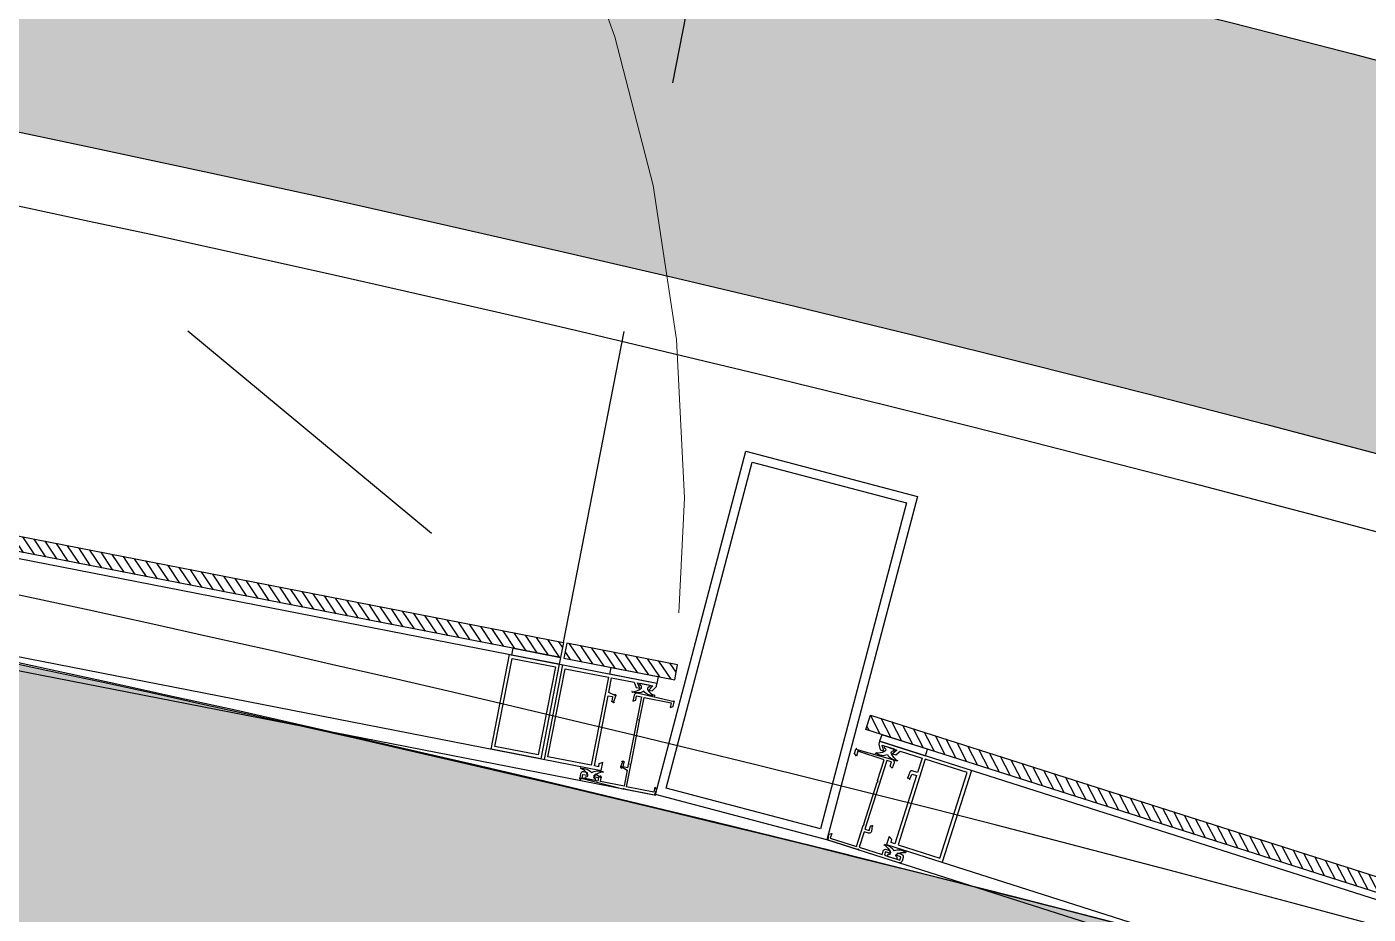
# Model space of a CAD drawing. Header units: millimetres. Extents: x 837300 to 838100, y 1173100 to 1173878.
# Drawn here: x 837831.499 to 837832.028, y 1173308.652 to 1173309.002 of the extents above; entities that cross this region are included whole.
import ezdxf

# ---------------------------------------------------------------- set-up
doc = ezdxf.new("R2010")
doc.units = ezdxf.units.MM
doc.linetypes.add('OLD-ANT-PLANTAS PROPUESTAS$0$KCIG-AP-DW-XR-VENTANERIA$0$HIDDEN', pattern=[0.375, 0.25, -0.125])
for name, color, linetype in [('.', 255, 'Continuous'), ('INT-MUEBLES', 251, 'Continuous'), ('OLD-ANT-PLANTAS PROPUESTAS$0$A-BORDE DE LOSA PERFIL IPE', 2, 'Continuous'), ('OLD-ANT-PLANTAS PROPUESTAS$0$A-FONDO_253', 253, 'Continuous'), ('OLD-ANT-PLANTAS PROPUESTAS$0$KCIG-AP-DW-XR-VENTANERIA$0$A-A BORDILLO', 1, 'Continuous'), ('OLD-ANT-PLANTAS PROPUESTAS$0$KCIG-AP-DW-XR-VENTANERIA$0$A-A PERFIL ESTRUCTURAL VENTANERIA', 1, 'Continuous'), ('OLD-ANT-PLANTAS PROPUESTAS$0$KCIG-AP-DW-XR-VENTANERIA$0$A-Linea-1', 1, 'Continuous')]:
    doc.layers.add(name, color=color, linetype=linetype)
pattern_1 = [(360, (-849.822, 1688.314), (9e-16, 6.985), [5.08, -1.905]), (90, (-849.822, 1688.314), (-6.985, 9e-16), [5.08, -1.905])]
pattern_2 = [(360, (-849.747, 1687.621), (9e-16, 6.985), [5.08, -1.905]), (90, (-849.747, 1687.621), (-6.985, 9e-16), [5.08, -1.905])]
pattern_3 = [(360, (-849.822, 1688.314), (2e-15, 6.985), [5.08, -1.905]), (90, (-849.822, 1688.314), (-6.985, 2e-15), [5.08, -1.905])]

# ---------------------------------------------------------------- blocks, each defined once
blk = doc.blocks.new('OLD-ANT-PLANTAS PROPUESTAS$0$KCIG-AP-DW-XR-VENTANERIA$0$A-VENT MOD VIDRIO 0111')
h = blk.add_hatch()
h.set_pattern_fill('ANGLE', color=255, angle=-37.1016)
h.set_pattern_definition(pattern_1)
edge = h.paths.add_edge_path()
edge.add_line((1.18403, 0.19425), (1.18458, 0.19099))
edge.add_line((1.18458, 0.19099), (1.18306, 0.19156))
edge.add_line((1.18306, 0.19156), (1.18286, 0.19273))
edge.add_line((1.18286, 0.19273), (1.18128, 0.19247))
edge.add_line((1.18128, 0.19247), (1.18597, 0.16466))
edge.add_line((1.18597, 0.16466), (1.18775, 0.16496))
edge.add_line((1.18775, 0.16496), (1.18745, 0.16673))
edge.add_arc((1.18784, 0.1668), 0.0004, 99.5725, 189.5725, ccw=False)
edge.add_line((1.18778, 0.16719), (1.18817, 0.16726))
edge.add_arc((1.18824, 0.16687), 0.0004, 9.5725, 99.5725, ccw=False)
edge.add_line((1.18863, 0.16693), (1.18902, 0.16466))
edge.add_arc((1.18823, 0.16453), 0.0008, -80.4275, 9.5725, ccw=False)
edge.add_line((1.18836, 0.16374), (1.18619, 0.16338))
edge.add_line((1.18619, 0.16338), (1.18717, 0.15756))
edge.add_line((1.18717, 0.15756), (1.19608, 0.15906))
edge.add_line((1.19608, 0.15906), (1.19698, 0.16114))
edge.add_line((1.19698, 0.16114), (1.1984, 0.16138))
edge.add_line((1.1984, 0.16138), (1.19747, 0.15925))
edge.add_line((1.19747, 0.15925), (1.20352, 0.16027))
edge.add_line((1.20352, 0.16027), (1.20195, 0.16198))
edge.add_line((1.20195, 0.16198), (1.20336, 0.16222))
edge.add_line((1.20336, 0.16222), (1.20493, 0.1605))
edge.add_line((1.20493, 0.1605), (1.20514, 0.15927))
edge.add_line((1.20514, 0.15927), (0.01512, -0.04142))
edge.add_line((0.01512, -0.04142), (0.01491, -0.04019))
edge.add_line((0.01491, -0.04019), (0.01583, -0.03805))
edge.add_line((0.01583, -0.03805), (0.01724, -0.03781))
edge.add_line((0.01724, -0.03781), (0.01632, -0.03995))
edge.add_line((0.01632, -0.03995), (0.02237, -0.03893))
edge.add_line((0.02237, -0.03893), (0.02079, -0.03722))
edge.add_line((0.02079, -0.03722), (0.02221, -0.03698))
edge.add_line((0.02221, -0.03698), (0.02374, -0.03865))
edge.add_line((0.02374, -0.03865), (0.03265, -0.03714))
edge.add_line((0.03265, -0.03714), (0.03167, -0.03133))
edge.add_line((0.03167, -0.03133), (0.0295, -0.03169))
edge.add_arc((0.02937, -0.0309), 0.0008, 189.5725, 279.5725, ccw=False)
edge.add_line((0.02858, -0.03104), (0.0282, -0.02877))
edge.add_arc((0.02859, -0.0287), 0.0004, 99.5725, 189.5725, ccw=False)
edge.add_line((0.02852, -0.02831), (0.02892, -0.02824))
edge.add_arc((0.02898, -0.02863), 0.0004, 9.5725, 99.5725, ccw=False)
edge.add_line((0.02938, -0.02857), (0.02968, -0.03034))
edge.add_line((0.02968, -0.03034), (0.03145, -0.03004))
edge.add_line((0.03145, -0.03004), (0.02676, -0.00224))
edge.add_line((0.02676, -0.00224), (0.02519, -0.0025))
edge.add_line((0.02519, -0.0025), (0.02538, -0.00368))
edge.add_line((0.02538, -0.00368), (0.02414, -0.00471))
edge.add_line((0.02414, -0.00471), (0.02359, -0.00145))
edge.add_line((0.02359, -0.00145), (1.18403, 0.19425))
h = blk.add_hatch()
h.set_pattern_fill('ANSI31', color=251, scale=0.001, angle=-27.5291)
h.set_pattern_definition([(54.5725092, (-1118.687887, 1522.7652388), (-0.0025871479876, 0.0018404592607), [])])
h.paths.add_polyline_path([(0.00907, -0.04518), (0.01007, -0.05109), (1.21308, 0.15179), (1.21208, 0.1577)])
h = blk.add_hatch()
h.set_pattern_fill('ANGLE', color=255, angle=-37.1016)
h.set_pattern_definition(pattern_1)
edge = h.paths.add_edge_path()
edge.add_line((0.01374, -0.00782), (0.0135, -0.00817))
edge.add_line((0.0135, -0.00817), (0.01639, -0.02533))
edge.add_line((0.01639, -0.02533), (0.01674, -0.02557))
edge.add_line((0.01674, -0.02557), (0.01649, -0.02592))
edge.add_line((0.01649, -0.02592), (0.01793, -0.03445))
edge.add_line((0.01793, -0.03445), (0.00718, -0.03626))
edge.add_line((0.00718, -0.03626), (0.00686, -0.03434))
edge.add_line((0.00686, -0.03434), (0.00594, -0.0352))
edge.add_line((0.00594, -0.0352), (0.00624, -0.03698))
edge.add_arc((0.00673, -0.03689), 0.0005, 189.5725, 279.5725)
edge.add_line((0.00681, -0.03739), (0.02111, -0.03498))
edge.add_arc((0.02094, -0.03399), 0.001, 279.5725, 369.5725)
edge.add_line((0.02193, -0.03382), (0.02155, -0.03156))
edge.add_line((0.02155, -0.03156), (0.02066, -0.03229))
edge.add_line((0.02066, -0.03229), (0.02094, -0.03399))
edge.add_line((0.02094, -0.03399), (0.01897, -0.03432))
edge.add_line((0.01897, -0.03432), (0.01423, -0.00622))
edge.add_line((0.01423, -0.00622), (0.01601, -0.00592))
edge.add_line((0.01601, -0.00592), (0.01631, -0.0077))
edge.add_arc((0.0167, -0.00763), 0.0004, 189.5725, 279.5725)
edge.add_line((0.01677, -0.00802), (0.01696, -0.00799))
edge.add_arc((0.0169, -0.0076), 0.0004, 279.5725, 369.5725)
edge.add_line((0.01729, -0.00753), (0.01699, -0.00575))
edge.add_arc((0.01601, -0.00592), 0.001, 9.5725, 99.5725)
edge.add_line((0.01584, -0.00493), (0.01407, -0.00523))
edge.add_line((0.01407, -0.00523), (0.01299, 0.00113))
edge.add_line((0.01299, 0.00113), (0.02236, 0.00271))
edge.add_line((0.02236, 0.00271), (0.0226, 0.00128))
edge.add_arc((0.02359, 0.00144), 0.001, 189.5725, 279.5725)
edge.add_line((0.02375, 0.00046), (0.02538, 0.00073))
edge.add_line((0.02538, 0.00073), (0.02522, 0.00172))
edge.add_line((0.02522, 0.00172), (0.02359, 0.00144))
edge.add_line((0.02359, 0.00144), (0.02335, 0.00287))
edge.add_line((0.02335, 0.00287), (0.02956, 0.00392))
edge.add_line((0.02956, 0.00392), (0.0298, 0.00249))
edge.add_line((0.0298, 0.00249), (0.02817, 0.00222))
edge.add_line((0.02817, 0.00222), (0.02834, 0.00123))
edge.add_line((0.02834, 0.00123), (0.02997, 0.0015))
edge.add_arc((0.0298, 0.00249), 0.001, 279.5725, 369.5725)
edge.add_line((0.03079, 0.00266), (0.03054, 0.00414))
edge.add_arc((0.02955, 0.00397), 0.001, 9.5725, 99.5725)
edge.add_line((0.02939, 0.00496), (0.01311, 0.00221))
edge.add_line((0.01311, 0.00221), (0.01287, 0.00187))
edge.add_line((0.01287, 0.00187), (0.01252, 0.00211))
edge.add_line((0.01252, 0.00211), (0.00049, 0.00008))
edge.add_arc((0.00058, -0.00041), 0.0005, 99.5725, 189.5725)
edge.add_line((0.00008, -0.00049), (0.00038, -0.00228))
edge.add_line((0.00038, -0.00228), (0.00153, -0.00278))
edge.add_line((0.00153, -0.00278), (0.00121, -0.00086))
edge.add_line((0.00121, -0.00086), (0.01196, 0.00095))
edge.add_line((0.01196, 0.00095), (0.0134, -0.00758))
edge.add_line((0.0134, -0.00758), (0.01374, -0.00782))
h = blk.add_hatch()
h.set_pattern_fill('ANGLE', color=255, angle=-37.1016)
h.set_pattern_definition(pattern_1)
h.paths.add_polyline_path([(0.01512, -0.04142), (0.03385, -0.03826), (0.0343, -0.04092), (0.01557, -0.04408)])
edge = h.paths.add_edge_path()
edge.add_line((0.02122, -0.03837), (0.02134, -0.0391))
edge.add_line((0.02134, -0.0391), (0.01735, -0.03977))
edge.add_line((0.01735, -0.03977), (0.01723, -0.03904))
edge.add_line((0.01723, -0.03904), (0.01755, -0.03899))
edge.add_arc((0.01719, -0.0383), 0.000773, 298.019, 420.4214)
edge.add_arc((0.01455, -0.04183), 0.00517, 54.3075, 91.414)
edge.add_arc((0.01444, -0.03642), 0.000248, 99.5725, 265.8294, ccw=False)
edge.add_arc((0.01605, -0.04184), 0.00591, 61.4084, 106.1777, ccw=False)
edge.add_arc((0.02325, -0.04063), 0.00591, 92.9674, 137.7366, ccw=False)
edge.add_arc((0.02298, -0.03498), 0.000248, -66.6843, 99.5725, ccw=False)
edge.add_arc((0.02467, -0.04014), 0.00519, 107.7966, 144.7719)
edge.add_arc((0.021, -0.03766), 0.000769, 138.206, 261.6437)
edge.add_line((0.02089, -0.03842), (0.02122, -0.03837))
edge.add_line((0.02122, -0.03837), (0.02089, -0.03842))
edge.add_line((0.02089, -0.03842), (0.02122, -0.03837))
edge = h.paths.add_edge_path()
edge.add_line((0.02458, 0.00233), (0.02446, 0.00306))
edge.add_line((0.02446, 0.00306), (0.02845, 0.00373))
edge.add_line((0.02845, 0.00373), (0.02857, 0.003))
edge.add_line((0.02857, 0.003), (0.02825, 0.00295))
edge.add_arc((0.02861, 0.00226), 0.000773, 118.019, 240.4214)
edge.add_arc((0.03124, 0.00579), 0.00517, 234.3075, 271.414)
edge.add_arc((0.03135, 0.00037), 0.000248, -80.4275, 85.8294, ccw=False)
edge.add_arc((0.02975, 0.0058), 0.00591, 241.4084, 286.1777, ccw=False)
edge.add_arc((0.02255, 0.00459), 0.00591, 272.9674, 317.7366, ccw=False)
edge.add_arc((0.02282, -0.00107), 0.000248, 113.3157, 279.5725, ccw=False)
edge.add_arc((0.02113, 0.0041), 0.00519, 287.7966, 324.7719)
edge.add_arc((0.0248, 0.00162), 0.000769, 318.206, 441.6437)
edge.add_line((0.02491, 0.00238), (0.02458, 0.00233))
edge.add_line((0.02458, 0.00233), (0.02491, 0.00238))
edge.add_line((0.02491, 0.00238), (0.02458, 0.00233))
at = {"color": 2}
blk.add_lwpolyline([(1.18403, 0.19425), (1.18458, 0.19099), (1.18306, 0.19156), (1.18286, 0.19273), (1.18128, 0.19247), (1.18597, 0.16466), (1.18775, 0.16496), (1.18745, 0.16673, -0.414213), (1.18778, 0.16719), (1.18817, 0.16726, -0.414214), (1.18863, 0.16693), (1.18902, 0.16466, -0.414214), (1.18836, 0.16374), (1.18619, 0.16338), (1.18717, 0.15756), (1.19608, 0.15906), (1.19698, 0.16114), (1.1984, 0.16138), (1.19747, 0.15925), (1.20352, 0.16027), (1.20195, 0.16198), (1.20336, 0.16222), (1.20493, 0.1605), (1.20514, 0.15927), (0.01512, -0.04142), (0.01491, -0.04019), (0.01583, -0.03805), (0.01724, -0.03781), (0.01632, -0.03995), (0.02237, -0.03893), (0.02079, -0.03722), (0.02221, -0.03698), (0.02374, -0.03865), (0.03265, -0.03714), (0.03167, -0.03133), (0.0295, -0.03169, -0.414214), (0.02858, -0.03104), (0.0282, -0.02877, -0.414214), (0.02852, -0.02831), (0.02892, -0.02824, -0.414213), (0.02938, -0.02857), (0.02968, -0.03034), (0.03145, -0.03004), (0.02676, -0.00224), (0.02519, -0.0025), (0.02538, -0.00368), (0.02414, -0.00471), (0.02359, -0.00145), (1.18403, 0.19425)], format="xyb", dxfattribs=at)
blk.add_lwpolyline([(0.01374, -0.00782), (0.0135, -0.00817), (0.01639, -0.02533), (0.01674, -0.02557), (0.01649, -0.02592), (0.01793, -0.03445), (0.00718, -0.03626), (0.00686, -0.03434), (0.00594, -0.0352), (0.00624, -0.03698, 0.414214), (0.00681, -0.03739), (0.02111, -0.03498, 0.414214), (0.02193, -0.03382), (0.02155, -0.03156), (0.02066, -0.03229), (0.02094, -0.03399), (0.01897, -0.03432), (0.01423, -0.00622), (0.01601, -0.00592), (0.01631, -0.0077, 0.414214), (0.01677, -0.00802), (0.01696, -0.00799, 0.414214), (0.01729, -0.00753), (0.01699, -0.00575, 0.414214), (0.01584, -0.00493), (0.01407, -0.00523), (0.01299, 0.00113), (0.02236, 0.00271), (0.0226, 0.00128, 0.414214), (0.02375, 0.00046), (0.02538, 0.00073), (0.02522, 0.00172), (0.02359, 0.00144), (0.02335, 0.00287), (0.02956, 0.00392), (0.0298, 0.00249), (0.02817, 0.00222), (0.02834, 0.00123), (0.02997, 0.0015, 0.414214), (0.03079, 0.00266), (0.03054, 0.00414, 0.414214), (0.02939, 0.00496), (0.01311, 0.00221), (0.01287, 0.00187), (0.01252, 0.00211), (0.00049, 0.00008, 0.414214), (0.00008, -0.00049), (0.00038, -0.00228), (0.00153, -0.00278), (0.00121, -0.00086), (0.01196, 0.00095), (0.0134, -0.00758)], format="xyb", close=True, dxfattribs=at)
at = {"color": 253}
for points in [[(0.02458, 0.00233), (0.02446, 0.00306), (0.02845, 0.00373), (0.02857, 0.003), (0.02825, 0.00295, 0.591413), (0.02823, 0.00159, 0.163337), (0.03137, 0.00062, -0.886725), (0.0314, 0.00013, -0.197866), (0.02692, 0.00062, -0.197866), (0.02286, -0.00131, -0.886725), (0.02272, -0.00084, 0.162749), (0.02537, 0.00111, 0.597526), (0.02491, 0.00238), (0.02458, 0.00233), (0.02491, 0.00238)], [(0.02122, -0.03837), (0.02134, -0.0391), (0.01735, -0.03977), (0.01723, -0.03904), (0.01755, -0.03899, 0.591413), (0.01757, -0.03763, 0.163337), (0.01443, -0.03666, -0.886725), (0.0144, -0.03617, -0.197866), (0.01888, -0.03666, -0.197866), (0.02294, -0.03473, -0.886725), (0.02308, -0.0352, 0.162749), (0.02043, -0.03715, 0.597526), (0.02089, -0.03842), (0.02122, -0.03837), (0.02089, -0.03842)]]:
    blk.add_lwpolyline(points, format="xyb", close=True, dxfattribs=at)
at = {"color": 2}
blk.add_lwpolyline([(0.05109, -0.03403), (0.03393, -0.03693), (0.02805, -0.00202), (0.0452, 0.00087)], close=True, dxfattribs=at)
blk.add_lwpolyline([(0.05259, -0.0351), (0.04627, 0.00237)], dxfattribs=at)
at = {"color": 253}
blk.add_lwpolyline([(0.01512, -0.04142), (0.03385, -0.03826), (0.0343, -0.04092), (0.01557, -0.04408)], close=True, dxfattribs=at)
at = {"layer": 'OLD-ANT-PLANTAS PROPUESTAS$0$KCIG-AP-DW-XR-VENTANERIA$0$A-Linea-1'}
blk.add_line((1.20583, 0.20336), (0, 0), dxfattribs=at)
blk.add_lwpolyline([(0.00907, -0.04518), (0.01007, -0.05109), (1.21308, 0.15179), (1.21208, 0.1577)], close=True, dxfattribs=at)
blk = doc.blocks.new('OLD-ANT-PLANTAS PROPUESTAS$0$KCIG-AP-DW-XR-VENTANERIA$0$A-VENT PERFIL EST')
h = blk.add_hatch()
h.set_pattern_fill('ANGLE', color=255, angle=-37.1016)
h.set_pattern_definition(pattern_2)
h.paths.add_polyline_path([(-0.035, 0.14), (0.035, 0.14), (0.035, 0), (-0.035, 0)])
h = blk.add_hatch()
h.set_pattern_fill('ANGLE', color=251, angle=-37.1016)
h.set_pattern_definition(pattern_2)
h.paths.add_polyline_path([(-0.0315, 0.1365), (0.0315, 0.1365), (0.0315, 0.0035), (-0.0315, 0.0035)], flags=16)
h.paths.add_polyline_path([(-0.035, 0.14), (0.035, 0.14), (0.035, 0), (-0.035, 0)])
at = {"layer": 'OLD-ANT-PLANTAS PROPUESTAS$0$KCIG-AP-DW-XR-VENTANERIA$0$A-A PERFIL ESTRUCTURAL VENTANERIA'}
for points in [[(-0.035, 0.14), (0.035, 0.14), (0.035, 0), (-0.035, 0)], [(-0.0315, 0.1365), (0.0315, 0.1365), (0.0315, 0.0035), (-0.0315, 0.0035)]]:
    blk.add_lwpolyline(points, close=True, dxfattribs=at)
blk = doc.blocks.new('OLD-ANT-PLANTAS PROPUESTAS$0$KCIG-AP-DW-XR-VENTANERIA$0$A-VENT MOD VIDRIO 02')
h = blk.add_hatch()
h.set_pattern_fill('ANGLE', color=255, angle=-37.1016)
h.set_pattern_definition(pattern_3)
edge = h.paths.add_edge_path()
edge.add_line((1.21061, -0.01), (1.21091, -0.0103))
edge.add_line((1.21091, -0.0103), (1.21091, -0.0277))
edge.add_line((1.21091, -0.0277), (1.21061, -0.028))
edge.add_line((1.21061, -0.028), (1.21091, -0.0283))
edge.add_line((1.21091, -0.0283), (1.21091, -0.03695))
edge.add_line((1.21091, -0.03695), (1.22181, -0.03695))
edge.add_line((1.22181, -0.03695), (1.22181, -0.035))
edge.add_line((1.22181, -0.035), (1.22286, -0.03569))
edge.add_line((1.22286, -0.03569), (1.22286, -0.0375))
edge.add_arc((1.22236, -0.0375), 0.0005, -90, 0, ccw=False)
edge.add_line((1.22236, -0.038), (1.20786, -0.038))
edge.add_arc((1.20786, -0.037), 0.001, 180, 270, ccw=False)
edge.add_line((1.20686, -0.037), (1.20686, -0.0347))
edge.add_line((1.20686, -0.0347), (1.20786, -0.03528))
edge.add_line((1.20786, -0.03528), (1.20786, -0.037))
edge.add_line((1.20786, -0.037), (1.20986, -0.037))
edge.add_line((1.20986, -0.037), (1.20986, -0.0085))
edge.add_line((1.20986, -0.0085), (1.20806, -0.0085))
edge.add_line((1.20806, -0.0085), (1.20806, -0.0103))
edge.add_arc((1.20766, -0.0103), 0.0004, -90, 0, ccw=False)
edge.add_line((1.20766, -0.0107), (1.20746, -0.0107))
edge.add_arc((1.20746, -0.0103), 0.0004, 180, 270, ccw=False)
edge.add_line((1.20706, -0.0103), (1.20706, -0.0085))
edge.add_arc((1.20806, -0.0085), 0.001, 90, 180, ccw=False)
edge.add_line((1.20806, -0.0075), (1.20986, -0.0075))
edge.add_line((1.20986, -0.0075), (1.20986, -0.00105))
edge.add_line((1.20986, -0.00105), (1.20036, -0.00105))
edge.add_line((1.20036, -0.00105), (1.20036, -0.0025))
edge.add_arc((1.19936, -0.0025), 0.001, 270, 360, ccw=False)
edge.add_line((1.19936, -0.0035), (1.19771, -0.0035))
edge.add_line((1.19771, -0.0035), (1.19771, -0.0025))
edge.add_line((1.19771, -0.0025), (1.19936, -0.0025))
edge.add_line((1.19936, -0.0025), (1.19936, -0.00105))
edge.add_line((1.19936, -0.00105), (1.19306, -0.00105))
edge.add_line((1.19306, -0.00105), (1.19306, -0.0025))
edge.add_line((1.19306, -0.0025), (1.19471, -0.0025))
edge.add_line((1.19471, -0.0025), (1.19471, -0.0035))
edge.add_line((1.19471, -0.0035), (1.19306, -0.0035))
edge.add_arc((1.19306, -0.0025), 0.001, 180, 270, ccw=False)
edge.add_line((1.19206, -0.0025), (1.19206, -0.001))
edge.add_arc((1.19306, -0.001), 0.001, 90, 180, ccw=False)
edge.add_line((1.19306, 0), (1.20956, 0))
edge.add_line((1.20956, 0), (1.20986, -0.0003))
edge.add_line((1.20986, -0.0003), (1.21016, 0))
edge.add_line((1.21016, 0), (1.22236, 0))
edge.add_arc((1.22236, -0.0005), 0.0005, 0, 90, ccw=False)
edge.add_line((1.22286, -0.0005), (1.22286, -0.00231))
edge.add_line((1.22286, -0.00231), (1.22181, -0.003))
edge.add_line((1.22181, -0.003), (1.22181, -0.00105))
edge.add_line((1.22181, -0.00105), (1.21091, -0.00105))
edge.add_line((1.21091, -0.00105), (1.21091, -0.0097))
edge.add_line((1.21091, -0.0097), (1.21061, -0.01))
h = blk.add_hatch()
h.set_pattern_fill('ANGLE', color=255, angle=-37.1016)
h.set_pattern_definition([(360, (-849.7815, 1686.802), (9e-16, 6.985), [5.08, -1.905]), (90, (-849.7815, 1686.802), (-6.985, 9e-16), [5.08, -1.905])])
h.paths.add_polyline_path([(1.21484, -0.04336), (1.19584, -0.04336), (1.19584, -0.04606), (1.21484, -0.04606)])
edge = h.paths.add_edge_path()
edge.add_line((1.20832, -0.04136), (1.20832, -0.04211))
edge.add_line((1.20832, -0.04211), (1.21237, -0.04211))
edge.add_line((1.21237, -0.04211), (1.21237, -0.04136))
edge.add_line((1.21237, -0.04136), (1.21204, -0.04136))
edge.add_arc((1.21228, -0.04063), 0.000773, 129.1511, 251.5535, ccw=False)
edge.add_arc((1.21547, -0.04367), 0.00517, 98.1585, 135.265, ccw=False)
edge.add_arc((1.21468, -0.03831), 0.000248, 283.7432, 450)
edge.add_arc((1.214, -0.04393), 0.00591, 83.3948, 128.1641)
edge.add_arc((1.20669, -0.04393), 0.00591, 51.8359, 96.6052)
edge.add_arc((1.20602, -0.03831), 0.000248, 90, 256.2569)
edge.add_arc((1.20521, -0.04369), 0.00519, 44.8007, 81.7759, ccw=False)
edge.add_arc((1.20842, -0.04063), 0.000769, -72.0712, 51.3666, ccw=False)
edge.add_line((1.20865, -0.04136), (1.20832, -0.04136))
edge.add_line((1.20832, -0.04136), (1.20865, -0.04136))
edge.add_line((1.20865, -0.04136), (1.20832, -0.04136))
edge = h.paths.add_edge_path()
edge.add_line((1.19823, -0.00179), (1.19823, -0.00105))
edge.add_line((1.19823, -0.00105), (1.19419, -0.00105))
edge.add_line((1.19419, -0.00105), (1.19419, -0.00179))
edge.add_line((1.19419, -0.00179), (1.19452, -0.00179))
edge.add_arc((1.19427, -0.00253), 0.000773, -50.8489, 71.5536, ccw=False)
edge.add_arc((1.19109, 0.00051), 0.00517, 278.1585, 315.265, ccw=False)
edge.add_arc((1.19188, -0.00485), 0.000248, 103.7432, 270)
edge.add_arc((1.19256, 0.00077), 0.00591, 263.3948, 308.1641)
edge.add_arc((1.19986, 0.00077), 0.00591, 231.8359, 276.6051)
edge.add_arc((1.20054, -0.00485), 0.000248, 270, 436.2568)
edge.add_arc((1.20134, 0.00053), 0.00519, 224.8007, 261.7759, ccw=False)
edge.add_arc((1.19814, -0.00253), 0.000769, 107.9288, 231.3666, ccw=False)
edge.add_line((1.1979, -0.00179), (1.19823, -0.00179))
edge.add_line((1.19823, -0.00179), (1.1979, -0.00179))
edge.add_line((1.1979, -0.00179), (1.19823, -0.00179))
h.paths.add_polyline_path([(1.17554, -0.04336), (1.15654, -0.04336), (1.15654, -0.04606), (1.17554, -0.04606)])
h = blk.add_hatch()
h.set_pattern_fill('ANGLE', color=255, angle=-37.1016)
h.set_pattern_definition(pattern_3)
edge = h.paths.add_edge_path()
edge.add_line((1.19984, -0.00536), (1.19984, -0.00866))
edge.add_line((1.19984, -0.00866), (1.19844, -0.00785))
edge.add_line((1.19844, -0.00785), (1.19844, -0.00666))
edge.add_line((1.19844, -0.00666), (1.19684, -0.00666))
edge.add_line((1.19684, -0.00666), (1.19684, -0.03486))
edge.add_line((1.19684, -0.03486), (1.19864, -0.03486))
edge.add_line((1.19864, -0.03486), (1.19864, -0.03306))
edge.add_arc((1.19904, -0.03306), 0.0004, 90, 180, ccw=False)
edge.add_line((1.19904, -0.03266), (1.19944, -0.03266))
edge.add_arc((1.19944, -0.03306), 0.0004, 0, 90, ccw=False)
edge.add_line((1.19984, -0.03306), (1.19984, -0.03536))
edge.add_arc((1.19904, -0.03536), 0.0008, 270, 360, ccw=False)
edge.add_line((1.19904, -0.03616), (1.19684, -0.03616))
edge.add_line((1.19684, -0.03616), (1.19684, -0.04206))
edge.add_line((1.19684, -0.04206), (1.20588, -0.04206))
edge.add_line((1.20588, -0.04206), (1.20711, -0.04016))
edge.add_line((1.20711, -0.04016), (1.20855, -0.04016))
edge.add_line((1.20855, -0.04016), (1.20728, -0.04211))
edge.add_line((1.20728, -0.04211), (1.21341, -0.04211))
edge.add_line((1.21341, -0.04211), (1.21215, -0.04016))
edge.add_line((1.21215, -0.04016), (1.21358, -0.04016))
edge.add_line((1.21358, -0.04016), (1.21484, -0.04211))
edge.add_line((1.21484, -0.04211), (1.21484, -0.04336))
edge.add_line((1.21484, -0.04336), (0.00802, -0.04336))
edge.add_line((0.00802, -0.04336), (0.00802, -0.04211))
edge.add_line((0.00802, -0.04211), (0.00929, -0.04016))
edge.add_line((0.00929, -0.04016), (0.01072, -0.04016))
edge.add_line((0.01072, -0.04016), (0.00945, -0.04211))
edge.add_line((0.00945, -0.04211), (0.01558, -0.04211))
edge.add_line((0.01558, -0.04211), (0.01432, -0.04016))
edge.add_line((0.01432, -0.04016), (0.01575, -0.04016))
edge.add_line((0.01575, -0.04016), (0.01698, -0.04206))
edge.add_line((0.01698, -0.04206), (0.02602, -0.04206))
edge.add_line((0.02602, -0.04206), (0.02602, -0.03616))
edge.add_line((0.02602, -0.03616), (0.02382, -0.03616))
edge.add_arc((0.02382, -0.03536), 0.0008, 180, 270, ccw=False)
edge.add_line((0.02302, -0.03536), (0.02302, -0.03306))
edge.add_arc((0.02342, -0.03306), 0.0004, 90, 180, ccw=False)
edge.add_line((0.02342, -0.03266), (0.02382, -0.03266))
edge.add_arc((0.02382, -0.03306), 0.0004, -0.0001, 89.9999, ccw=False)
edge.add_line((0.02422, -0.03306), (0.02422, -0.03486))
edge.add_line((0.02422, -0.03486), (0.02602, -0.03486))
edge.add_line((0.02602, -0.03486), (0.02602, -0.00666))
edge.add_line((0.02602, -0.00666), (0.02442, -0.00666))
edge.add_line((0.02442, -0.00666), (0.02442, -0.00785))
edge.add_line((0.02442, -0.00785), (0.02302, -0.00866))
edge.add_line((0.02302, -0.00866), (0.02302, -0.00536))
edge.add_line((0.02302, -0.00536), (1.19984, -0.00536))
h = blk.add_hatch()
h.set_pattern_fill('ANSI31', color=251, scale=0.001, angle=-37.1016)
h.set_pattern_definition([(45, (-849.7815183, 1686.802251), (-0.0022450640303, 0.0022450640303), [])])
h.paths.add_polyline_path([(0.04732, -0.04606), (0.04732, -0.05206), (1.17554, -0.05206), (1.17554, -0.04606)])
h.paths.add_polyline_path([(1.22143, -0.05206), (1.17684, -0.05206), (1.17684, -0.04606), (1.22143, -0.04606)])
h.paths.add_polyline_path([(0.00143, -0.05206), (0.04602, -0.05206), (0.04602, -0.04606), (0.00143, -0.04606)])
at = {"color": 2}
blk.add_lwpolyline([(1.21061, -0.01), (1.21091, -0.0103), (1.21091, -0.0277), (1.21061, -0.028), (1.21091, -0.0283), (1.21091, -0.03695), (1.22181, -0.03695), (1.22181, -0.035), (1.22286, -0.03569), (1.22286, -0.0375, -0.414214), (1.22236, -0.038), (1.20786, -0.038, -0.414214), (1.20686, -0.037), (1.20686, -0.0347), (1.20786, -0.03528), (1.20786, -0.037), (1.20986, -0.037), (1.20986, -0.0085), (1.20806, -0.0085), (1.20806, -0.0103, -0.414214), (1.20766, -0.0107), (1.20746, -0.0107, -0.414214), (1.20706, -0.0103), (1.20706, -0.0085, -0.414214), (1.20806, -0.0075), (1.20986, -0.0075), (1.20986, -0.00105), (1.20036, -0.00105), (1.20036, -0.0025, -0.414214), (1.19936, -0.0035), (1.19771, -0.0035), (1.19771, -0.0025), (1.19936, -0.0025), (1.19936, -0.00105), (1.19306, -0.00105), (1.19306, -0.0025), (1.19471, -0.0025), (1.19471, -0.0035), (1.19306, -0.0035, -0.414214), (1.19206, -0.0025), (1.19206, -0.001, -0.414214), (1.19306, 0), (1.20956, 0), (1.20986, -0.0003), (1.21016, 0), (1.22236, 0, -0.414214), (1.22286, -0.0005), (1.22286, -0.00231), (1.22181, -0.003), (1.22181, -0.00105), (1.21091, -0.00105), (1.21091, -0.0097)], format="xyb", close=True, dxfattribs=at)
at = {"color": 253}
for points in [[(1.19823, -0.00179), (1.19823, -0.00105), (1.19419, -0.00105), (1.19419, -0.00179), (1.19452, -0.00179, -0.591413), (1.19476, -0.00313, -0.163337), (1.19182, -0.00461, 0.886725), (1.19188, -0.00509, 0.197866), (1.19621, -0.00387, 0.197866), (1.20054, -0.00509, 0.886725), (1.2006, -0.00461, -0.162749), (1.19766, -0.00313, -0.597526), (1.1979, -0.00179), (1.19823, -0.00179), (1.1979, -0.00179)], [(1.20832, -0.04136), (1.20832, -0.04211), (1.21237, -0.04211), (1.21237, -0.04136), (1.21204, -0.04136, -0.591413), (1.21179, -0.04003, -0.163337), (1.21473, -0.03855, 0.886725), (1.21468, -0.03806, 0.197866), (1.21035, -0.03929, 0.197866), (1.20602, -0.03806, 0.886725), (1.20596, -0.03855, -0.162749), (1.2089, -0.04003, -0.597526), (1.20865, -0.04136), (1.20832, -0.04136), (1.20865, -0.04136)]]:
    blk.add_lwpolyline(points, format="xyb", close=True, dxfattribs=at)
at = {"color": 2}
blk.add_lwpolyline([(1.19984, -0.00536), (1.19984, -0.00866), (1.19844, -0.00785), (1.19844, -0.00666), (1.19684, -0.00666), (1.19684, -0.03486), (1.19864, -0.03486), (1.19864, -0.03306, -0.414213), (1.19904, -0.03266), (1.19944, -0.03266, -0.414214), (1.19984, -0.03306), (1.19984, -0.03536, -0.414214), (1.19904, -0.03616), (1.19684, -0.03616), (1.19684, -0.04206), (1.20588, -0.04206), (1.20711, -0.04016), (1.20855, -0.04016), (1.20728, -0.04211), (1.21341, -0.04211), (1.21215, -0.04016), (1.21358, -0.04016), (1.21484, -0.04211), (1.21484, -0.04336), (0.00802, -0.04336), (0.00802, -0.04211), (0.00929, -0.04016), (0.01072, -0.04016), (0.00945, -0.04211), (0.01558, -0.04211), (0.01432, -0.04016), (0.01575, -0.04016), (0.01698, -0.04206), (0.02602, -0.04206), (0.02602, -0.03616), (0.02382, -0.03616, -0.414214), (0.02302, -0.03536), (0.02302, -0.03306, -0.414214), (0.02342, -0.03266), (0.02382, -0.03266, -0.414213), (0.02422, -0.03306), (0.02422, -0.03486), (0.02602, -0.03486), (0.02602, -0.00666), (0.02442, -0.00666), (0.02442, -0.00785), (0.02302, -0.00866), (0.02302, -0.00536), (1.19984, -0.00536)], format="xyb", dxfattribs=at)
for points in [[(1.15554, -0.04336), (1.17554, -0.04336), (1.17554, -0.00536), (1.15554, -0.00536)], [(1.15684, -0.04206), (1.17424, -0.04206), (1.17424, -0.00666), (1.15684, -0.00666)], [(1.17814, -0.04206), (1.19554, -0.04206), (1.19554, -0.00666), (1.17814, -0.00666)]]:
    blk.add_lwpolyline(points, close=True, dxfattribs=at)
blk.add_lwpolyline([(1.17684, -0.04336), (1.17684, -0.00536)], dxfattribs=at)
at = {"color": 4}
for points in [[(0.04732, -0.04606), (0.04732, -0.05206), (1.17554, -0.05206), (1.17554, -0.04606)], [(1.22143, -0.05206), (1.17684, -0.05206), (1.17684, -0.04606), (1.22143, -0.04606)]]:
    blk.add_lwpolyline(points, close=True, dxfattribs=at)
at = {"color": 253}
for points in [[(1.17554, -0.04336), (1.15654, -0.04336), (1.15654, -0.04606), (1.17554, -0.04606)], [(1.21484, -0.04336), (1.19584, -0.04336), (1.19584, -0.04606), (1.21484, -0.04606)]]:
    blk.add_lwpolyline(points, close=True, dxfattribs=at)
at = {"color": 251, "linetype": 'OLD-ANT-PLANTAS PROPUESTAS$0$KCIG-AP-DW-XR-VENTANERIA$0$HIDDEN', "ltscale": 0.5}
for points in [[(1.17554, -0.05206), (1.17554, -0.35983), (0.04732, -0.35983), (0.04732, -0.05206)], [(0.04732, -0.05206), (0.61143, -0.35983), (1.17554, -0.05206)]]:
    blk.add_lwpolyline(points, dxfattribs=at)
at = {"layer": 'Defpoints'}
blk.add_line((0, 0), (1.22286, 0), dxfattribs=at)
at = {"layer": 'Defpoints', "linetype": 'OLD-ANT-PLANTAS PROPUESTAS$0$KCIG-AP-DW-XR-VENTANERIA$0$HIDDEN', "lineweight": 0}
blk.add_circle((0.61143, 0), 0.61143, dxfattribs=at)

msp = doc.modelspace()

# ---------------------------------------------------------------- hatches: boundary and pattern name
at = {"layer": '.', "true_color": 0xffffff}
h = msp.add_hatch(color=7, dxfattribs=at)
h.dxf.hatch_style = 1
edge = h.paths.add_edge_path()
edge.add_line((837830.27475, 1173308.93182), (837830.2048, 1173308.3377))
edge.add_arc((837829.49565, 1173300.24056), 8.12813, 68.009364, 84.994791, ccw=False)
edge.add_line((837832.53927, 1173307.77733), (837832.82618, 1173308.37022))
edge.add_arc((837829.42461, 1173298.99306), 9.97505, 70.061733, 85.110982)
at = {"layer": 'OLD-ANT-PLANTAS PROPUESTAS$0$A-FONDO_253'}
h = msp.add_hatch(color=256, dxfattribs=at)
h.dxf.hatch_style = 1
edge = h.paths.add_edge_path(flags=16)
edge.add_arc((837846.53015, 1173295.95391), 7.58681, 283.247078, 358.059358, ccw=False)
edge.add_arc((837850.9885, 1173281.93278), 7.17194, 112.286175, 191.82687)
edge.add_arc((837834.73475, 1173278.78977), 9.38442, -50.435837, 10.269772, ccw=False)
edge.add_arc((837836.75015, 1173276.39173), 6.2521, 215.492649, 309.323227, ccw=False)
edge.add_arc((837839.3233, 1173278.17817), 9.38442, 124.2365, 215.251713, ccw=False)
edge.add_arc((837831.60603, 1173289.39269), 4.22928, 305.19339, 455.52049)
edge.add_arc((837830.09524, 1173303.88022), 10.33698, 219.236871, 276.130544, ccw=False)
edge.add_arc((837827.43081, 1173301.68764), 6.88642, 124.759964, 219.129469, ccw=False)
edge.add_arc((837829.38218, 1173298.84182), 10.33698, 56.261312, 124.652562, ccw=False)
edge.add_arc((837840.80398, 1173317.23205), 11.32236, 239.886565, 421.47065)
edge.add_arc((837858.65965, 1173341.40014), 18.89914, 173.43872, 228.802635, ccw=False)
edge.add_arc((837850.17524, 1173342.3759), 10.35881, 80.764789, 173.438122, ccw=False)
edge.add_arc((837848.80443, 1173333.9463), 18.89914, 8.127457, 80.764197, ccw=False)
edge.add_arc((837881.84513, 1173340.77683), 14.92256, 196.181571, 260.449656)
edge.add_arc((837878.03597, 1173314.58227), 11.556, 37.219165, 83.374615, ccw=False)
edge.add_arc((837882.51768, 1173318.45), 5.65968, -57.8326, 33.4794, ccw=False)
edge.add_arc((837879.2428, 1173323.83391), 11.96104, 260.107358, 301.716178, ccw=False)
edge.add_arc((837872.69888, 1173296.56774), 16.1206, 73.831524, 104.338315)
edge.add_arc((837874.28342, 1173292.54741), 20.41524, 105.852793, 171.125193)
edge = h.paths.add_edge_path()
edge.add_arc((837846.53015, 1173295.95391), 7.73681, 283.335779, 357.991604, ccw=False)
edge.add_arc((837850.9885, 1173281.93278), 7.02194, 112.381936, 191.843349)
edge.add_arc((837834.73475, 1173278.78977), 9.53442, -50.437728, 10.282135, ccw=False)
edge.add_arc((837836.75015, 1173276.39173), 6.4021, 215.489821, 309.326055, ccw=False)
edge.add_arc((837839.3233, 1173278.17817), 9.53442, 124.244125, 215.253605, ccw=False)
edge.add_arc((837831.60603, 1173289.39269), 4.07928, 305.21075, 455.50942)
edge.add_arc((837830.09524, 1173303.88022), 10.48698, 219.236105, 276.126126, ccw=False)
edge.add_arc((837827.43081, 1173301.68764), 7.03642, 124.758817, 219.130616, ccw=False)
edge.add_arc((837829.38218, 1173298.84182), 10.48698, 56.287428, 124.653329, ccw=False)
edge.add_arc((837840.80398, 1173317.23205), 11.17236, 239.910741, 421.555586)
edge.add_arc((837858.65965, 1173341.40014), 19.04914, 173.43872, 228.852983, ccw=False)
edge.add_arc((837850.17524, 1173342.3759), 10.50881, 80.764793, 173.438126, ccw=False)
edge.add_arc((837848.80443, 1173333.9463), 19.04914, 8.159366, 80.764199, ccw=False)
edge.add_arc((837881.84513, 1173340.77683), 14.77256, 196.222345, 260.434889)
edge.add_arc((837878.03597, 1173314.58227), 11.706, 37.195275, 83.355763, ccw=False)
edge.add_arc((837882.51768, 1173318.45), 5.80968, -57.83845, 33.527853, ccw=False)
edge.add_arc((837879.2428, 1173323.83391), 12.11104, 260.068243, 301.718963, ccw=False)
edge.add_arc((837872.69888, 1173296.56774), 15.9706, 73.802184, 104.331206)
edge.add_arc((837874.28342, 1173292.54741), 20.26524, 105.858401, 171.099673)

# ---------------------------------------------------------------- linework, layer by layer
msp.add_arc((837829.37494, 1173298.838, 0), 10.13767, 56.278384, 91.455941)
at = {"layer": 'INT-MUEBLES'}
msp.add_lwpolyline([(837830.27475, 1173308.93182), (837830.2048, 1173308.3377, -0.074249), (837832.53927, 1173307.77733), (837832.82618, 1173308.37022, 0.065759), (837830.27475, 1173308.93182)], format="xyb", dxfattribs=at)
at = {"layer": 'OLD-ANT-PLANTAS PROPUESTAS$0$A-BORDE DE LOSA PERFIL IPE'}
for points in [[(837854.2622, 1173295.68277, -0.33778), (837848.3147, 1173288.42572, 0.361311), (837844.11605, 1173280.49162, -0.271319), (837840.80737, 1173271.43937, -0.433963), (837831.53744, 1173272.67494, -0.419383), (837833.95809, 1173286.05977, 0.7694), (837831.21438, 1173293.45313, -0.253457), (837821.9726, 1173297.24702, -0.436743), (837823.41919, 1173307.46848, -0.307477), (837835.20274, 1173307.56522, 1.014458), (837846.12544, 1173327.05568, -0.246615), (837839.73528, 1173343.57681, -0.427946), (837851.86178, 1173352.74849, -0.32784), (837867.66074, 1173336.64988, 0.287749), (837879.3904, 1173326.20964, -0.204182), (837887.36073, 1173321.65893, -0.421215), (837885.61022, 1173313.53182, -0.183763), (837877.15395, 1173311.90437, 0.134002), (837868.74573, 1173312.04135, 0.292616), (837854.2622, 1173295.68277)], [(837854.1126, 1173295.69699, -0.338541), (837848.26867, 1173288.56898, 0.361702), (837843.96882, 1173280.46285, -0.271252), (837840.71207, 1173271.55521, -0.433934), (837831.65975, 1173272.76177, -0.419413), (837834.04353, 1173285.93648, 0.769597), (837831.19917, 1173293.60236, -0.253474), (837822.08886, 1173297.34179, -0.436731), (837823.50459, 1173307.34517, -0.307598), (837835.1234, 1173307.43783, 1.01392), (837846.21164, 1173327.17957, -0.246382), (837839.8843, 1173343.55967, -0.427946), (837851.83771, 1173352.60044, -0.327994), (837867.51375, 1173336.61818, 0.288012), (837879.36927, 1173326.06109, -0.204159), (837887.23833, 1173321.57209, -0.420936), (837885.53086, 1173313.65911, -0.183574), (837877.18787, 1173312.05072, 0.133903), (837868.70666, 1173312.18619, 0.292763)]]:
    msp.add_lwpolyline(points, format="xyb", close=True, dxfattribs=at)
at = {"layer": 'OLD-ANT-PLANTAS PROPUESTAS$0$KCIG-AP-DW-XR-VENTANERIA$0$A-A BORDILLO'}
for points in [[(837837.12392, 1173270.21858, -0.103834), (837834.61369, 1173270.56527, -0.172093), (837831.38321, 1173273.19479, -0.06925), (837830.32259, 1173275.53915, -0.067019), (837829.94336, 1173277.99378, -0.229182), (837833.34122, 1173285.38032, -0.076215), (837834.94284, 1173286.32496), (837834.94284, 1173286.32496, 0.728187), (837832.73789, 1173293.96497), (837832.73789, 1173293.96497, -0.144971), (837826.8975, 1173294.12516, -0.062333), (837824.6026, 1173295.20188), (837824.60252, 1173295.20192, -0.082917), (837822.11107, 1173297.40968, -0.160527), (837820.5903, 1173301.41325, -0.092341), (837820.94817, 1173303.92143, -0.160438), (837823.53227, 1173307.33921, -0.082851), (837826.54059, 1173308.75877, -0.000008), (837826.54092, 1173308.75887, -0.062032), (837829.0407, 1173309.14952, -0.156493), (837835.08619, 1173307.41778, 0.051877), (837837.20126, 1173306.3991, 0.412981), (837851.65232, 1173313.57968, 0.286245)], [(837851.79442, 1173313.52973, -0.413063), (837837.1505, 1173306.25794, -0.051877), (837835.00747, 1173307.2901, 0.156475), (837829.05445, 1173308.99934, 0.061925), (837826.5737, 1173308.61223, 0.082657)]]:
    msp.add_lwpolyline(points, format="xyb", dxfattribs=at)

# ---------------------------------------------------------------- block references
at = {"extrusion": (-1.5365e-05, 2.80078e-06, -1), "zscale": -1, "rotation": 191.0516554497588}
msp.add_blockref('OLD-ANT-PLANTAS PROPUESTAS$0$KCIG-AP-DW-XR-VENTANERIA$0$A-VENT MOD VIDRIO 02', (-837830.54686, 1173308.93368, -9.58709), dxfattribs=at)
at = {"extrusion": (-2.1422e-05, 6.74235e-06, -1), "zscale": -1, "rotation": 188.1128408020066}
msp.add_blockref('OLD-ANT-PLANTAS PROPUESTAS$0$KCIG-AP-DW-XR-VENTANERIA$0$A-VENT MOD VIDRIO 0111', (-837831.81446, 1173308.68173, -10.03717), dxfattribs=at)
at = {"layer": 'OLD-ANT-PLANTAS PROPUESTAS$0$KCIG-AP-DW-XR-VENTANERIA$0$A-A PERFIL ESTRUCTURAL VENTANERIA', "extrusion": (-0.000657949, 0.000218768, 1), "rotation": 345.2157432912262}
msp.add_blockref('OLD-ANT-PLANTAS PROPUESTAS$0$KCIG-AP-DW-XR-VENTANERIA$0$A-VENT PERFIL EST', (837831.59947, 1173308.78308, -294.56766), dxfattribs=at)

doc.saveas('drawing.dxf')
